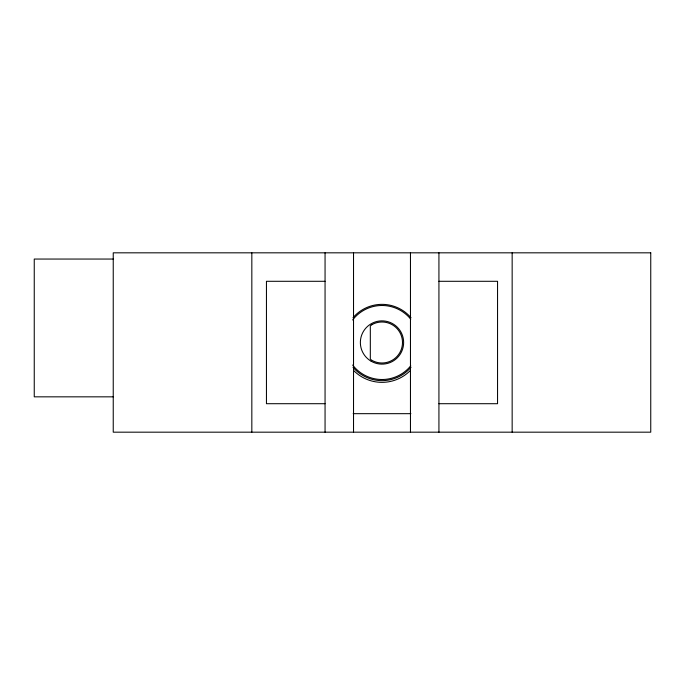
<?xml version="1.0" encoding="UTF-8"?>
<svg xmlns="http://www.w3.org/2000/svg" width="685" height="685" viewBox="0 0 685 685"><rect width="100%" height="100%" fill="white"/><g stroke="black" fill="none" stroke-linecap="round" stroke-linejoin="round"><path stroke-width="1.03" d="M113.248 259.05L34.25 259.05L34.25 396.838L113.248 396.838M325.058 281.295L266.448 281.295L266.448 403.705L325.058 403.705M438.931 281.295L497.55 281.295L497.55 403.705L438.931 403.705M353.152 413.671L410.897 413.671M512.157 252.825L512.157 432.175M438.931 252.825L438.931 432.175M410.461 252.825L410.461 432.175M353.528 252.825L353.528 432.175M325.058 252.825L325.058 432.175M251.832 252.825L251.832 432.175M410.178 370.679A39.858 39.858 0 0 1 353.811 370.679M411 367.28A38.146 38.146 0 0 1 352.998 367.28M352.998 317.72A38.146 38.146 0 0 1 411 317.72M410.752 365.799A37.007 37.007 0 0 1 352.638 365.028M352.638 319.972A37.007 37.007 0 0 1 410.752 319.201M371.75 324.75L370.32 325.837L370.32 359.163L371.75 360.25A20.499 20.499 0 0 0 402.497 342.5A20.499 20.499 0 0 0 371.75 324.75M650.75 252.825L113.239 252.825L113.239 432.175L650.75 432.175L650.75 252.825M371.176 361.235A21.637 21.637 0 0 0 403.636 342.5A21.637 21.637 0 0 0 371.176 323.765A21.637 21.637 0 0 0 371.176 361.235"/></g></svg>
